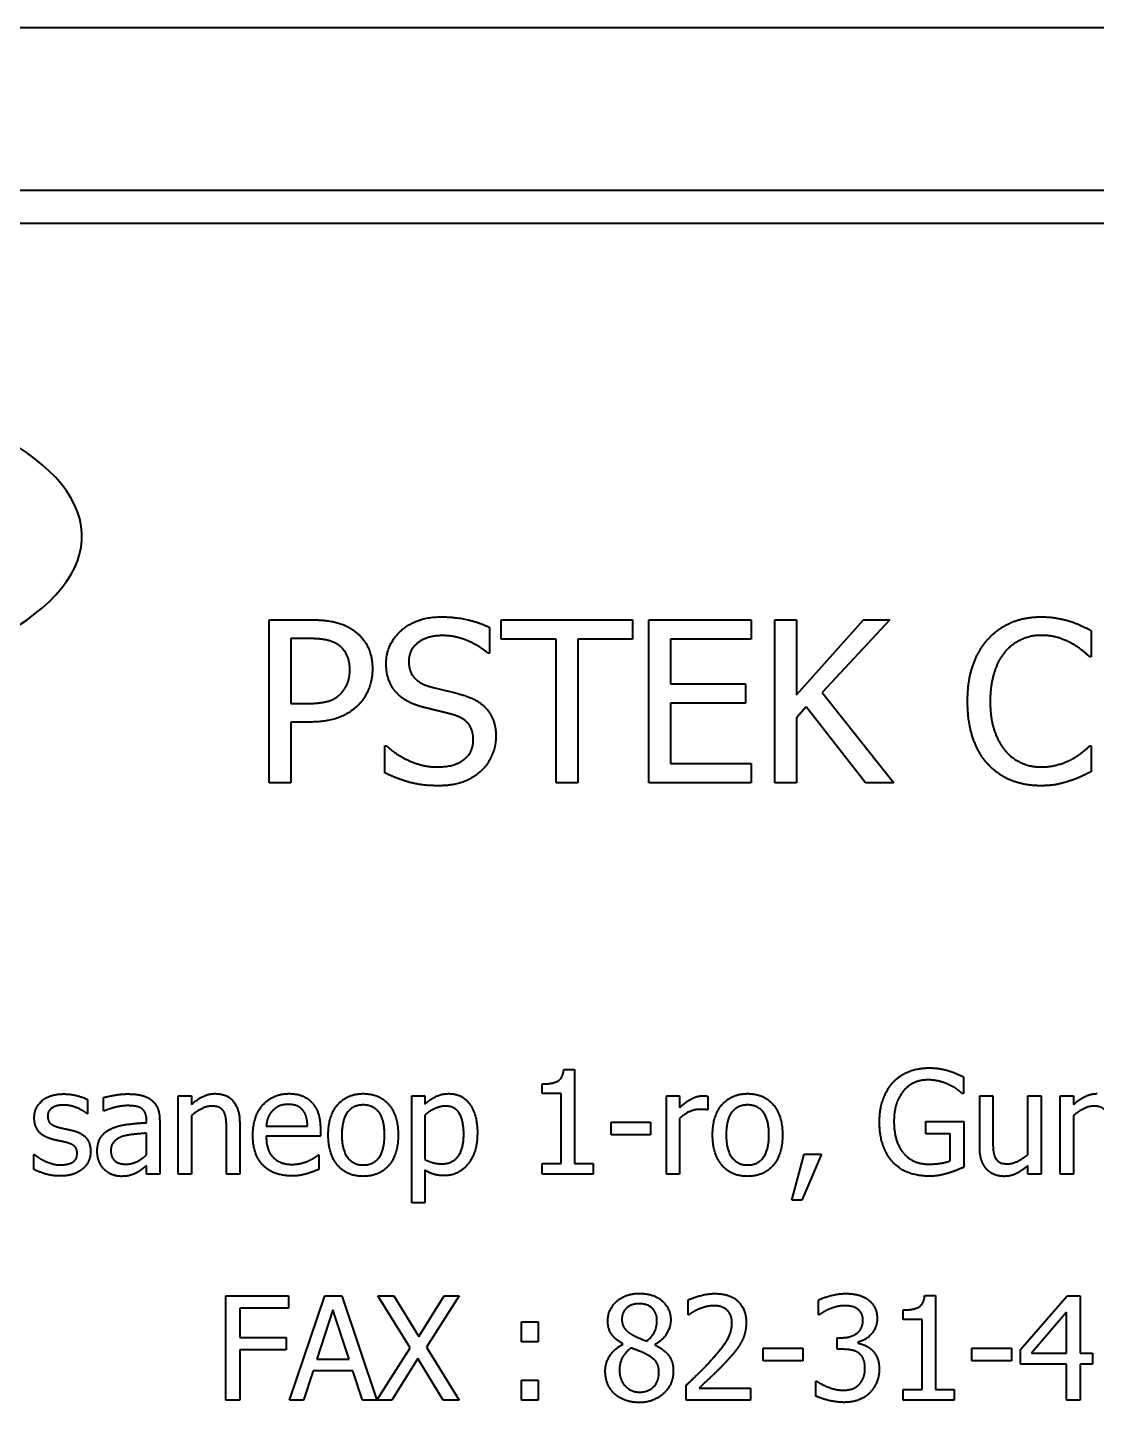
# Model space of a CAD drawing. Header units: inches. Extents: x 6934 to 18973, y 4254 to 7629.
# Drawn here: x 9943.67 to 9976.44, y 5528.58 to 5570.74 of the extents above; entities that cross this region are included whole.
import ezdxf

# ---------------------------------------------------------------- set-up
doc = ezdxf.new("R2010")
doc.units = ezdxf.units.IN
doc.header["$MEASUREMENT"] = 0
doc.layers.add('POWER SUPPLY CASE OUTLINE$0$가시적인 것(ISO)', color=3, linetype='Continuous', lineweight=40, true_color=0x00ff00)

msp = doc.modelspace()

# ---------------------------------------------------------------- linework, layer by layer
at = {"layer": 'POWER SUPPLY CASE OUTLINE$0$가시적인 것(ISO)'}
for p, q in [((9888.072, 5570.744), (10038.072, 5570.744)), ((10028.072, 5565.744), (9898.072, 5565.744)), ((9898.988, 5564.744), (10027.156, 5564.744)), ((9951.085, 5547.583), (9951.085, 5552.583)), ((9951.085, 5552.583), (9952.341, 5552.583)), ((9958.196, 5551.991), (9958.196, 5552.583)), ((9958.196, 5552.583), (9962.216, 5552.583)), ((9962.216, 5552.583), (9962.216, 5551.991)), ((9962.722, 5547.583), (9962.722, 5552.583)), ((9962.722, 5552.583), (9965.85, 5552.583)), ((9965.85, 5552.583), (9965.85, 5551.991)), ((9966.58, 5547.583), (9966.58, 5552.583)), ((9966.58, 5552.583), (9967.244, 5552.583)), ((9967.244, 5550.285), (9969.294, 5552.583)), ((9967.244, 5552.583), (9967.244, 5550.285)), ((9970.105, 5552.583), (9968.034, 5550.35)), ((9969.294, 5552.583), (9970.105, 5552.583)), ((9957.836, 5552.348), (9957.836, 5551.554)), ((9976.28, 5552.251), (9976.28, 5551.448)), ((9952.301, 5552.007), (9951.75, 5552.007)), ((9951.75, 5552.007), (9951.75, 5550.014)), ((9959.874, 5551.991), (9958.196, 5551.991)), ((9959.874, 5547.583), (9959.874, 5551.991)), ((9960.538, 5551.991), (9960.538, 5547.583)), ((9962.216, 5551.991), (9960.538, 5551.991)), ((9965.85, 5551.991), (9963.387, 5551.991)), ((9963.387, 5551.991), (9963.387, 5550.622)), ((9957.836, 5551.554), (9957.787, 5551.554)), ((9976.28, 5551.448), (9976.227, 5551.448)), ((9963.387, 5550.622), (9965.684, 5550.622)), ((9965.684, 5550.622), (9965.684, 5550.03)), ((9968.034, 5550.35), (9970.226, 5547.583)), ((9951.75, 5550.014), (9952.204, 5550.014)), ((9965.684, 5550.03), (9963.387, 5550.03)), ((9963.387, 5550.03), (9963.387, 5548.174)), ((9967.536, 5549.909), (9967.244, 5549.58)), ((9967.244, 5549.58), (9967.244, 5547.583)), ((9969.363, 5547.583), (9967.536, 5549.909)), ((9952.313, 5549.447), (9951.75, 5549.447)), ((9951.75, 5549.447), (9951.75, 5547.583)), ((9954.631, 5547.883), (9954.631, 5548.717)), ((9954.631, 5548.717), (9954.679, 5548.717)), ((9976.231, 5548.717), (9976.28, 5548.717)), ((9976.28, 5548.717), (9976.28, 5547.923)), ((9963.387, 5548.174), (9965.85, 5548.174)), ((9965.85, 5548.174), (9965.85, 5547.583)), ((9951.75, 5547.583), (9951.085, 5547.583)), ((9960.538, 5547.583), (9959.874, 5547.583)), ((9965.85, 5547.583), (9962.722, 5547.583)), ((9967.244, 5547.583), (9966.58, 5547.583)), ((9970.226, 5547.583), (9969.363, 5547.583)), ((9960.11, 5538.794), (9960.442, 5538.794)), ((9960.442, 5538.794), (9960.442, 5535.911)), ((9972.36, 5538.566), (9972.36, 5538.052)), ((9959.449, 5538.055), (9959.449, 5538.348)), ((9945.518, 5537.868), (9945.518, 5537.435)), ((9946.006, 5537.521), (9946.006, 5537.933)), ((9948.293, 5535.584), (9948.293, 5537.985)), ((9948.293, 5537.985), (9948.698, 5537.985)), ((9948.698, 5537.985), (9948.698, 5537.718)), ((9955.45, 5534.699), (9955.45, 5537.985)), ((9955.45, 5537.985), (9955.855, 5537.985)), ((9955.855, 5537.985), (9955.855, 5537.734)), ((9960.03, 5538.055), (9959.449, 5538.055)), ((9960.03, 5535.911), (9960.03, 5538.055)), ((9963.256, 5535.584), (9963.256, 5537.985)), ((9963.256, 5537.985), (9963.66, 5537.985)), ((9963.66, 5537.985), (9963.66, 5537.627)), ((9964.529, 5537.972), (9964.529, 5537.552)), ((9972.36, 5538.052), (9972.324, 5538.052)), ((9972.858, 5536.427), (9972.858, 5537.985)), ((9972.858, 5537.985), (9973.263, 5537.985)), ((9973.263, 5537.985), (9973.263, 5536.616)), ((9974.339, 5536.191), (9974.339, 5537.985)), ((9974.339, 5537.985), (9974.744, 5537.985)), ((9974.744, 5537.985), (9974.744, 5535.584)), ((9975.33, 5537.985), (9975.734, 5537.985)), ((9975.33, 5535.584), (9975.33, 5537.985)), ((9975.734, 5537.985), (9975.734, 5537.718)), ((9945.518, 5537.435), (9945.498, 5537.435)), ((9946.029, 5537.521), (9946.006, 5537.521)), ((9948.698, 5537.378), (9948.698, 5535.584)), ((9955.855, 5537.396), (9955.855, 5536.032)), ((9963.66, 5537.287), (9963.66, 5535.584)), ((9964.529, 5537.552), (9964.508, 5537.552)), ((9975.734, 5537.378), (9975.734, 5535.584)), ((9947.321, 5537.163), (9947.321, 5537.241)), ((9947.725, 5537.225), (9947.725, 5535.584)), ((9949.774, 5535.584), (9949.774, 5536.953)), ((9950.178, 5537.142), (9950.178, 5535.584)), ((9950.99, 5537.052), (9952.258, 5537.052)), ((9952.652, 5536.963), (9952.652, 5536.743)), ((9961.56, 5536.79), (9961.56, 5537.179)), ((9961.56, 5537.179), (9962.771, 5537.179)), ((9962.771, 5537.179), (9962.771, 5536.79)), ((9971.212, 5536.821), (9971.212, 5537.194)), ((9971.212, 5537.194), (9972.373, 5537.194)), ((9972.373, 5537.194), (9972.373, 5535.796)), ((9947.321, 5536.175), (9947.321, 5536.841)), ((9952.652, 5536.743), (9950.99, 5536.743)), ((9962.771, 5536.79), (9961.56, 5536.79)), ((9971.953, 5536.821), (9971.212, 5536.821)), ((9971.953, 5535.993), (9971.953, 5536.821)), ((9943.872, 5535.729), (9943.872, 5536.183)), ((9943.872, 5536.183), (9943.892, 5536.183)), ((9952.585, 5536.172), (9952.608, 5536.172)), ((9952.608, 5536.172), (9952.608, 5535.732)), ((9967.096, 5534.788), (9967.475, 5536.196)), ((9968.012, 5536.196), (9967.41, 5534.788)), ((9967.475, 5536.196), (9968.012, 5536.196)), ((9947.321, 5535.584), (9947.321, 5535.838)), ((9955.855, 5535.706), (9955.855, 5534.699)), ((9959.449, 5535.584), (9959.449, 5535.911)), ((9959.449, 5535.911), (9960.03, 5535.911)), ((9960.442, 5535.911), (9961.01, 5535.911)), ((9961.01, 5535.911), (9961.01, 5535.584)), ((9974.339, 5535.584), (9974.339, 5535.848)), ((9947.725, 5535.584), (9947.321, 5535.584)), ((9948.698, 5535.584), (9948.293, 5535.584)), ((9950.178, 5535.584), (9949.774, 5535.584)), ((9961.01, 5535.584), (9959.449, 5535.584)), ((9963.66, 5535.584), (9963.256, 5535.584)), ((9974.744, 5535.584), (9974.339, 5535.584)), ((9975.734, 5535.584), (9975.33, 5535.584)), ((9967.41, 5534.788), (9967.096, 5534.788)), ((9955.855, 5534.699), (9955.45, 5534.699)), ((9949.756, 5528.654), (9949.756, 5531.854)), ((9949.756, 5531.854), (9951.669, 5531.854)), ((9951.669, 5531.854), (9951.669, 5531.475)), ((9951.706, 5528.654), (9952.784, 5531.854)), ((9952.784, 5531.854), (9953.308, 5531.854)), ((9953.308, 5531.854), (9954.386, 5528.656)), ((9955.404, 5530.256), (9954.416, 5531.854)), ((9954.416, 5531.854), (9954.903, 5531.854)), ((9954.903, 5531.854), (9955.665, 5530.601)), ((9955.665, 5530.601), (9956.443, 5531.854)), ((9956.902, 5531.854), (9955.901, 5530.277)), ((9956.443, 5531.854), (9956.902, 5531.854)), ((9971.173, 5531.864), (9971.505, 5531.864)), ((9971.505, 5531.864), (9971.505, 5528.981)), ((9974.111, 5530.205), (9975.542, 5531.854)), ((9975.542, 5531.854), (9975.936, 5531.854)), ((9975.936, 5531.854), (9975.936, 5530.098)), ((9951.669, 5531.475), (9950.181, 5531.475)), ((9950.181, 5531.475), (9950.181, 5530.573)), ((9953.036, 5531.418), (9952.543, 5529.911)), ((9953.531, 5529.911), (9953.036, 5531.418)), ((9963.927, 5531.273), (9963.927, 5531.729)), ((9967.921, 5531.27), (9967.921, 5531.724)), ((9970.512, 5531.125), (9970.512, 5531.418)), ((9958.816, 5530.443), (9958.816, 5531.055)), ((9958.816, 5531.055), (9959.33, 5531.055)), ((9959.33, 5531.055), (9959.33, 5530.443)), ((9963.951, 5531.273), (9963.927, 5531.273)), ((9967.947, 5531.27), (9967.921, 5531.27)), ((9971.092, 5531.125), (9970.512, 5531.125)), ((9971.092, 5528.981), (9971.092, 5531.125)), ((9975.524, 5531.348), (9974.448, 5530.098)), ((9975.524, 5530.098), (9975.524, 5531.348)), ((9950.181, 5530.573), (9951.607, 5530.573)), ((9951.607, 5530.573), (9951.607, 5530.194)), ((9968.486, 5530.212), (9968.486, 5530.568)), ((9968.486, 5530.568), (9968.629, 5530.568)), ((9951.607, 5530.194), (9950.181, 5530.194)), ((9950.181, 5530.194), (9950.181, 5528.654)), ((9954.386, 5528.656), (9955.404, 5530.256)), ((9955.901, 5530.277), (9956.902, 5528.654)), ((9959.33, 5530.443), (9958.816, 5530.443)), ((9961.925, 5530.363), (9961.925, 5530.376)), ((9962.9, 5530.358), (9962.9, 5530.345)), ((9966.222, 5529.86), (9966.222, 5530.249)), ((9966.222, 5530.249), (9967.433, 5530.249)), ((9967.433, 5530.249), (9967.433, 5529.86)), ((9968.668, 5530.212), (9968.486, 5530.212)), ((9969.124, 5530.433), (9969.124, 5530.402)), ((9972.622, 5529.86), (9972.622, 5530.249)), ((9972.622, 5530.249), (9973.833, 5530.249)), ((9973.833, 5530.249), (9973.833, 5529.86)), ((9974.111, 5529.753), (9974.111, 5530.205)), ((9952.543, 5529.911), (9953.531, 5529.911)), ((9955.637, 5529.93), (9954.843, 5528.654)), ((9956.415, 5528.654), (9955.637, 5529.93)), ((9967.433, 5529.86), (9966.222, 5529.86)), ((9973.833, 5529.86), (9972.622, 5529.86)), ((9975.524, 5529.753), (9974.111, 5529.753)), ((9974.448, 5530.098), (9975.524, 5530.098)), ((9975.524, 5528.654), (9975.524, 5529.753)), ((9975.936, 5530.098), (9976.318, 5530.098)), ((9976.318, 5529.753), (9975.936, 5529.753)), ((9975.936, 5529.753), (9975.936, 5528.654)), ((9976.318, 5530.098), (9976.318, 5529.753)), ((9952.427, 5529.548), (9952.136, 5528.654)), ((9953.648, 5529.548), (9952.427, 5529.548)), ((9953.938, 5528.654), (9953.648, 5529.548)), ((9958.816, 5528.654), (9958.816, 5529.266)), ((9958.816, 5529.266), (9959.33, 5529.266)), ((9959.33, 5529.266), (9959.33, 5528.654)), ((9963.86, 5528.654), (9963.86, 5529.108)), ((9964.262, 5529.025), (9965.833, 5529.025)), ((9965.833, 5529.025), (9965.833, 5528.654)), ((9967.833, 5528.783), (9967.833, 5529.237)), ((9967.833, 5529.237), (9967.864, 5529.237)), ((9970.512, 5528.654), (9970.512, 5528.981)), ((9970.512, 5528.981), (9971.092, 5528.981)), ((9971.505, 5528.981), (9972.073, 5528.981)), ((9972.073, 5528.981), (9972.073, 5528.654)), ((9950.181, 5528.654), (9949.756, 5528.654)), ((9952.136, 5528.654), (9951.706, 5528.654)), ((9954.843, 5528.654), (9953.938, 5528.654)), ((9956.902, 5528.654), (9956.415, 5528.654)), ((9959.33, 5528.654), (9958.816, 5528.654)), ((9965.833, 5528.654), (9963.86, 5528.654)), ((9972.073, 5528.654), (9970.512, 5528.654)), ((9975.936, 5528.654), (9975.524, 5528.654))]:
    msp.add_line(p, q, dxfattribs=at)
msp.add_ellipse((9931.983, 5555.142), major_axis=(-13.36, 0), ratio=0.39426, start_param=1.946253, end_param=5.837607, dxfattribs=at)
for points in [[(9952.341, 5552.583), (9952.787, 5552.583), (9953.411, 5552.437), (9953.65, 5552.271)], [(9954.667, 5551.242), (9954.667, 5551.849), (9955.615, 5552.672), (9956.349, 5552.672)], [(9956.349, 5552.672), (9956.77, 5552.672), (9957.516, 5552.506), (9957.836, 5552.348)], [(9973.111, 5551.983), (9973.411, 5552.319), (9974.229, 5552.672), (9974.736, 5552.672)], [(9974.736, 5552.672), (9974.987, 5552.672), (9975.429, 5552.599), (9975.615, 5552.542)], [(9975.615, 5552.542), (9975.777, 5552.49), (9976.114, 5552.34), (9976.28, 5552.251)], [(9953.65, 5552.271), (9953.93, 5552.08), (9954.246, 5551.493), (9954.246, 5551.076)], [(9956.393, 5552.097), (9955.931, 5552.097), (9955.36, 5551.663), (9955.36, 5551.311)], [(9957.787, 5551.554), (9957.548, 5551.772), (9956.802, 5552.097), (9956.393, 5552.097)], [(9974.732, 5552.105), (9974.412, 5552.105), (9973.841, 5551.841), (9973.626, 5551.59)], [(9975.664, 5551.866), (9975.473, 5551.971), (9975.024, 5552.105), (9974.732, 5552.105)], [(9953.192, 5551.817), (9953.034, 5551.922), (9952.613, 5552.007), (9952.301, 5552.007)], [(9953.553, 5551.055), (9953.553, 5551.315), (9953.375, 5551.695), (9953.192, 5551.817)], [(9972.487, 5550.079), (9972.487, 5550.707), (9972.807, 5551.639), (9973.111, 5551.983)], [(9976.227, 5551.448), (9976.138, 5551.529), (9975.862, 5551.756), (9975.664, 5551.866)], [(9954.991, 5550.338), (9954.837, 5550.504), (9954.667, 5550.95), (9954.667, 5551.242)], [(9955.36, 5551.311), (9955.36, 5550.994), (9955.696, 5550.618), (9956.012, 5550.533)], [(9973.626, 5551.59), (9973.415, 5551.335), (9973.18, 5550.561), (9973.18, 5550.079)], [(9953.269, 5550.314), (9953.419, 5550.464), (9953.553, 5550.816), (9953.553, 5551.055)], [(9954.246, 5551.076), (9954.246, 5550.751), (9954.015, 5550.168), (9953.808, 5549.965)], [(9956.012, 5550.533), (9956.223, 5550.476), (9956.835, 5550.33), (9957.037, 5550.269)], [(9952.204, 5550.014), (9952.609, 5550.014), (9953.107, 5550.144), (9953.269, 5550.314)], [(9953.808, 5549.965), (9953.549, 5549.71), (9952.848, 5549.447), (9952.313, 5549.447)], [(9955.818, 5549.896), (9955.558, 5549.965), (9955.149, 5550.172), (9954.991, 5550.338)], [(9957.037, 5550.269), (9957.552, 5550.111), (9958.03, 5549.475), (9958.03, 5549.009)], [(9973.115, 5548.15), (9972.815, 5548.474), (9972.487, 5549.447), (9972.487, 5550.079)], [(9973.18, 5550.079), (9973.18, 5549.564), (9973.427, 5548.823), (9973.642, 5548.567)], [(9956.721, 5549.67), (9956.49, 5549.734), (9956.105, 5549.823), (9955.818, 5549.896)], [(9957.337, 5548.904), (9957.337, 5549.204), (9957.041, 5549.576), (9956.721, 5549.67)], [(9954.679, 5548.717), (9955.007, 5548.409), (9955.838, 5548.069), (9956.223, 5548.069)], [(9956.223, 5548.069), (9956.774, 5548.069), (9957.337, 5548.527), (9957.337, 5548.904)], [(9958.03, 5549.009), (9958.03, 5548.713), (9957.791, 5548.146), (9957.576, 5547.947)], [(9975.7, 5548.316), (9975.883, 5548.422), (9976.154, 5548.64), (9976.231, 5548.717)], [(9973.642, 5548.567), (9973.853, 5548.32), (9974.416, 5548.069), (9974.732, 5548.069)], [(9974.732, 5548.069), (9975.02, 5548.069), (9975.51, 5548.211), (9975.7, 5548.316)], [(9956.272, 5547.494), (9955.729, 5547.494), (9954.967, 5547.721), (9954.631, 5547.883)], [(9957.576, 5547.947), (9957.337, 5547.729), (9956.729, 5547.494), (9956.272, 5547.494)], [(9974.724, 5547.494), (9974.238, 5547.494), (9973.415, 5547.822), (9973.115, 5548.15)], [(9976.28, 5547.923), (9976.114, 5547.846), (9975.822, 5547.704), (9975.615, 5547.64)], [(9975.615, 5547.64), (9975.396, 5547.567), (9975.024, 5547.494), (9974.724, 5547.494)], [(9959.449, 5538.348), (9959.778, 5538.348), (9960.089, 5538.535), (9960.11, 5538.794)], [(9970.208, 5538.403), (9970.403, 5538.613), (9970.973, 5538.841), (9971.313, 5538.841)], [(9971.313, 5538.841), (9971.476, 5538.841), (9971.772, 5538.794), (9971.907, 5538.753)], [(9971.907, 5538.753), (9972.016, 5538.722), (9972.28, 5538.607), (9972.36, 5538.566)], [(9969.788, 5537.186), (9969.788, 5537.573), (9970.006, 5538.185), (9970.208, 5538.403)], [(9971.264, 5538.473), (9970.802, 5538.473), (9970.231, 5537.778), (9970.231, 5537.199)], [(9971.92, 5538.322), (9971.79, 5538.387), (9971.455, 5538.473), (9971.264, 5538.473)], [(9972.324, 5538.052), (9972.244, 5538.123), (9972.075, 5538.25), (9971.92, 5538.322)], [(9943.882, 5537.308), (9943.882, 5537.635), (9944.372, 5538.042), (9944.777, 5538.042)], [(9944.769, 5537.702), (9944.569, 5537.702), (9944.294, 5537.534), (9944.294, 5537.365)], [(9945.498, 5537.435), (9945.342, 5537.56), (9944.963, 5537.702), (9944.769, 5537.702)], [(9944.777, 5538.042), (9944.976, 5538.042), (9945.381, 5537.944), (9945.518, 5537.868)], [(9946.006, 5537.933), (9946.117, 5537.964), (9946.535, 5538.042), (9946.74, 5538.042)], [(9946.74, 5538.042), (9946.989, 5538.042), (9947.328, 5537.964), (9947.463, 5537.863)], [(9947.463, 5537.863), (9947.595, 5537.765), (9947.725, 5537.451), (9947.725, 5537.225)], [(9948.698, 5537.718), (9948.879, 5537.881), (9949.229, 5538.052), (9949.426, 5538.052)], [(9949.426, 5538.052), (9949.779, 5538.052), (9950.178, 5537.586), (9950.178, 5537.142)], [(9950.58, 5536.771), (9950.58, 5537.358), (9951.195, 5538.052), (9951.69, 5538.052)], [(9951.667, 5537.721), (9951.506, 5537.721), (9951.28, 5537.625), (9951.187, 5537.531)], [(9952.121, 5537.534), (9952.051, 5537.625), (9951.83, 5537.721), (9951.667, 5537.721)], [(9951.69, 5538.052), (9951.913, 5538.052), (9952.258, 5537.923), (9952.385, 5537.785)], [(9952.385, 5537.785), (9952.515, 5537.648), (9952.652, 5537.251), (9952.652, 5536.963)], [(9952.891, 5536.784), (9952.891, 5537.386), (9953.482, 5538.052), (9953.964, 5538.052)], [(9953.964, 5537.705), (9953.651, 5537.705), (9953.308, 5537.251), (9953.308, 5536.784)], [(9953.964, 5538.052), (9954.452, 5538.052), (9955.035, 5537.389), (9955.035, 5536.784)], [(9954.618, 5536.784), (9954.618, 5537.251), (9954.278, 5537.705), (9953.964, 5537.705)], [(9955.855, 5537.734), (9956.005, 5537.871), (9956.373, 5538.052), (9956.589, 5538.052)], [(9956.589, 5538.052), (9957.001, 5538.052), (9957.463, 5537.399), (9957.463, 5536.849)], [(9963.66, 5537.627), (9963.881, 5537.824), (9964.21, 5537.985), (9964.366, 5537.985)], [(9964.366, 5537.985), (9964.428, 5537.985), (9964.49, 5537.98), (9964.529, 5537.972)], [(9964.672, 5536.784), (9964.672, 5537.386), (9965.263, 5538.052), (9965.745, 5538.052)], [(9965.745, 5537.705), (9965.431, 5537.705), (9965.089, 5537.251), (9965.089, 5536.784)], [(9965.745, 5538.052), (9966.233, 5538.052), (9966.816, 5537.389), (9966.816, 5536.784)], [(9966.399, 5536.784), (9966.399, 5537.251), (9966.059, 5537.705), (9965.745, 5537.705)], [(9975.734, 5537.718), (9975.916, 5537.881), (9976.266, 5538.052), (9976.463, 5538.052)], [(9944.406, 5536.66), (9944.131, 5536.74), (9943.882, 5537.072), (9943.882, 5537.308)], [(9944.294, 5537.365), (9944.294, 5537.212), (9944.458, 5537.064), (9944.639, 5537.018)], [(9946.737, 5537.684), (9946.597, 5537.684), (9946.218, 5537.601), (9946.029, 5537.521)], [(9947.157, 5537.604), (9947.079, 5537.653), (9946.856, 5537.684), (9946.737, 5537.684)], [(9947.321, 5537.241), (9947.321, 5537.381), (9947.235, 5537.555), (9947.157, 5537.604)], [(9949.32, 5537.669), (9949.17, 5537.669), (9948.851, 5537.508), (9948.698, 5537.378)], [(9949.696, 5537.49), (9949.647, 5537.581), (9949.47, 5537.669), (9949.32, 5537.669)], [(9949.774, 5536.953), (9949.774, 5537.119), (9949.743, 5537.404), (9949.696, 5537.49)], [(9951.187, 5537.531), (9951.096, 5537.435), (9951.003, 5537.205), (9950.99, 5537.052)], [(9952.258, 5537.052), (9952.253, 5537.215), (9952.185, 5537.453), (9952.121, 5537.534)], [(9956.49, 5537.669), (9956.319, 5537.669), (9955.997, 5537.516), (9955.855, 5537.396)], [(9957.045, 5536.803), (9957.045, 5537.215), (9956.783, 5537.669), (9956.49, 5537.669)], [(9964.29, 5537.57), (9964.127, 5537.57), (9963.806, 5537.428), (9963.66, 5537.287)], [(9964.508, 5537.552), (9964.462, 5537.565), (9964.36, 5537.57), (9964.29, 5537.57)], [(9976.357, 5537.669), (9976.206, 5537.669), (9975.887, 5537.508), (9975.734, 5537.378)], [(9976.733, 5537.49), (9976.683, 5537.581), (9976.507, 5537.669), (9976.357, 5537.669)], [(9944.639, 5537.018), (9944.727, 5536.994), (9944.95, 5536.948), (9945.072, 5536.919)], [(9945.072, 5536.919), (9945.337, 5536.852), (9945.606, 5536.543), (9945.606, 5536.276)], [(9945.811, 5536.279), (9945.811, 5536.528), (9946.021, 5536.88), (9946.25, 5536.981)], [(9946.25, 5536.981), (9946.452, 5537.075), (9947.002, 5537.145), (9947.321, 5537.163)], [(9970.206, 5535.939), (9970.003, 5536.152), (9969.788, 5536.779), (9969.788, 5537.186)], [(9970.231, 5537.199), (9970.231, 5536.878), (9970.382, 5536.395), (9970.524, 5536.229)], [(9944.839, 5536.561), (9944.761, 5536.58), (9944.512, 5536.631), (9944.406, 5536.66)], [(9945.194, 5536.222), (9945.194, 5536.364), (9945.039, 5536.512), (9944.839, 5536.561)], [(9946.6, 5536.743), (9946.439, 5536.694), (9946.229, 5536.489), (9946.229, 5536.307)], [(9947.321, 5536.841), (9947.175, 5536.828), (9946.737, 5536.784), (9946.6, 5536.743)], [(9951.789, 5535.529), (9951.213, 5535.529), (9950.58, 5536.175), (9950.58, 5536.771)], [(9950.99, 5536.743), (9950.99, 5536.325), (9951.41, 5535.882), (9951.783, 5535.882)], [(9953.964, 5535.516), (9953.464, 5535.516), (9952.891, 5536.198), (9952.891, 5536.784)], [(9953.308, 5536.784), (9953.308, 5536.331), (9953.651, 5535.864), (9953.964, 5535.864)], [(9955.035, 5536.784), (9955.035, 5536.178), (9954.452, 5535.516), (9953.964, 5535.516)], [(9953.964, 5535.864), (9954.276, 5535.864), (9954.618, 5536.323), (9954.618, 5536.784)], [(9956.384, 5535.9), (9956.698, 5535.9), (9957.045, 5536.362), (9957.045, 5536.803)], [(9957.463, 5536.849), (9957.463, 5536.248), (9956.889, 5535.537), (9956.451, 5535.537)], [(9965.745, 5535.516), (9965.245, 5535.516), (9964.672, 5536.198), (9964.672, 5536.784)], [(9965.089, 5536.784), (9965.089, 5536.331), (9965.431, 5535.864), (9965.745, 5535.864)], [(9966.816, 5536.784), (9966.816, 5536.178), (9966.233, 5535.516), (9965.745, 5535.516)], [(9965.745, 5535.864), (9966.056, 5535.864), (9966.399, 5536.323), (9966.399, 5536.784)], [(9973.263, 5536.616), (9973.263, 5536.424), (9973.291, 5536.172), (9973.341, 5536.079)], [(9943.892, 5536.183), (9943.944, 5536.141), (9944.084, 5536.043), (9944.201, 5535.988)], [(9945.052, 5535.947), (9945.127, 5535.996), (9945.194, 5536.108), (9945.194, 5536.222)], [(9945.606, 5536.276), (9945.606, 5536.121), (9945.485, 5535.846), (9945.365, 5535.745)], [(9946.024, 5535.729), (9945.928, 5535.828), (9945.811, 5536.118), (9945.811, 5536.279)], [(9946.229, 5536.307), (9946.229, 5536.1), (9946.462, 5535.89), (9946.685, 5535.89)], [(9946.685, 5535.89), (9946.875, 5535.89), (9947.186, 5536.053), (9947.321, 5536.175)], [(9952.276, 5535.988), (9952.385, 5536.04), (9952.536, 5536.131), (9952.585, 5536.172)], [(9955.855, 5536.032), (9956.013, 5535.957), (9956.239, 5535.9), (9956.384, 5535.9)], [(9970.524, 5536.229), (9970.662, 5536.064), (9971.051, 5535.89), (9971.295, 5535.89)], [(9973.076, 5535.732), (9972.972, 5535.843), (9972.858, 5536.183), (9972.858, 5536.427)], [(9973.341, 5536.079), (9973.39, 5535.986), (9973.559, 5535.9), (9973.717, 5535.9)], [(9973.717, 5535.9), (9973.865, 5535.9), (9974.199, 5536.069), (9974.339, 5536.191)], [(9944.668, 5535.527), (9944.427, 5535.527), (9944.009, 5535.656), (9943.872, 5535.729)], [(9944.201, 5535.988), (9944.302, 5535.939), (9944.551, 5535.866), (9944.683, 5535.866)], [(9945.365, 5535.745), (9945.238, 5535.638), (9944.914, 5535.527), (9944.668, 5535.527)], [(9944.683, 5535.866), (9944.779, 5535.866), (9945, 5535.911), (9945.052, 5535.947)], [(9946.54, 5535.516), (9946.392, 5535.516), (9946.125, 5535.628), (9946.024, 5535.729)], [(9947.028, 5535.633), (9946.921, 5535.576), (9946.722, 5535.516), (9946.54, 5535.516)], [(9947.321, 5535.838), (9947.271, 5535.802), (9947.105, 5535.672), (9947.028, 5535.633)], [(9951.783, 5535.882), (9951.916, 5535.882), (9952.172, 5535.942), (9952.276, 5535.988)], [(9952.242, 5535.597), (9952.126, 5535.563), (9951.934, 5535.529), (9951.789, 5535.529)], [(9952.608, 5535.732), (9952.538, 5535.703), (9952.325, 5535.62), (9952.242, 5535.597)], [(9956.451, 5535.537), (9956.272, 5535.537), (9955.997, 5535.62), (9955.855, 5535.706)], [(9971.31, 5535.522), (9970.971, 5535.522), (9970.408, 5535.729), (9970.206, 5535.939)], [(9971.295, 5535.89), (9971.474, 5535.89), (9971.831, 5535.942), (9971.953, 5535.993)], [(9971.901, 5535.615), (9971.743, 5535.568), (9971.489, 5535.522), (9971.31, 5535.522)], [(9972.373, 5535.796), (9972.293, 5535.76), (9972.018, 5535.649), (9971.901, 5535.615)], [(9973.61, 5535.516), (9973.455, 5535.516), (9973.177, 5535.62), (9973.076, 5535.732)], [(9974.339, 5535.848), (9974.152, 5535.685), (9973.818, 5535.516), (9973.61, 5535.516)], [(9961.461, 5531.084), (9961.461, 5531.444), (9962.006, 5531.926), (9962.426, 5531.926)], [(9962.426, 5531.926), (9962.862, 5531.926), (9963.388, 5531.47), (9963.388, 5531.112)], [(9963.927, 5531.729), (9964.06, 5531.794), (9964.534, 5531.921), (9964.747, 5531.921)], [(9964.747, 5531.921), (9965.195, 5531.921), (9965.701, 5531.447), (9965.701, 5531.042)], [(9967.921, 5531.724), (9968.061, 5531.799), (9968.541, 5531.921), (9968.756, 5531.921)], [(9968.756, 5531.921), (9968.974, 5531.921), (9969.298, 5531.833), (9969.43, 5531.74)], [(9970.512, 5531.418), (9970.841, 5531.418), (9971.152, 5531.605), (9971.173, 5531.864)], [(9962.423, 5531.61), (9962.19, 5531.61), (9961.892, 5531.353), (9961.892, 5531.133)], [(9962.968, 5531.107), (9962.968, 5531.322), (9962.68, 5531.61), (9962.423, 5531.61)], [(9964.262, 5531.449), (9964.171, 5531.413), (9964.003, 5531.309), (9963.951, 5531.273)], [(9964.716, 5531.55), (9964.602, 5531.55), (9964.368, 5531.493), (9964.262, 5531.449)], [(9965.107, 5531.421), (9965.032, 5531.486), (9964.835, 5531.55), (9964.716, 5531.55)], [(9965.265, 5531.019), (9965.265, 5531.154), (9965.183, 5531.356), (9965.107, 5531.421)], [(9968.263, 5531.449), (9968.159, 5531.405), (9968.006, 5531.312), (9967.947, 5531.27)], [(9968.722, 5531.55), (9968.606, 5531.55), (9968.375, 5531.493), (9968.263, 5531.449)], [(9969.111, 5531.452), (9969.031, 5531.506), (9968.834, 5531.55), (9968.722, 5531.55)], [(9969.28, 5531.104), (9969.28, 5531.226), (9969.186, 5531.4), (9969.111, 5531.452)], [(9969.43, 5531.74), (9969.57, 5531.639), (9969.715, 5531.346), (9969.715, 5531.148)], [(9961.925, 5530.376), (9961.689, 5530.513), (9961.461, 5530.84), (9961.461, 5531.084)], [(9961.892, 5531.133), (9961.892, 5530.975), (9962.045, 5530.754), (9962.198, 5530.666)], [(9962.649, 5530.466), (9962.836, 5530.609), (9962.968, 5530.912), (9962.968, 5531.107)], [(9963.388, 5531.112), (9963.388, 5530.897), (9963.136, 5530.477), (9962.9, 5530.358)], [(9964.633, 5529.878), (9964.998, 5530.28), (9965.265, 5530.762), (9965.265, 5531.019)], [(9965.701, 5531.042), (9965.701, 5530.853), (9965.613, 5530.536), (9965.535, 5530.402)], [(9968.629, 5530.568), (9968.917, 5530.568), (9969.28, 5530.842), (9969.28, 5531.104)], [(9969.715, 5531.148), (9969.715, 5530.884), (9969.368, 5530.485), (9969.124, 5530.433)], [(9962.198, 5530.666), (9962.263, 5530.63), (9962.537, 5530.503), (9962.649, 5530.466)], [(9961.383, 5529.538), (9961.383, 5529.797), (9961.661, 5530.233), (9961.925, 5530.363)], [(9962.182, 5530.254), (9962.006, 5530.137), (9961.817, 5529.79), (9961.817, 5529.569)], [(9962.652, 5530.054), (9962.579, 5530.096), (9962.335, 5530.192), (9962.182, 5530.254)], [(9962.9, 5530.345), (9963.181, 5530.215), (9963.468, 5529.841), (9963.468, 5529.546)], [(9965.535, 5530.402), (9965.457, 5530.262), (9965.232, 5529.987), (9965.107, 5529.854)], [(9969.15, 5530.098), (9969.059, 5530.163), (9968.813, 5530.212), (9968.668, 5530.212)], [(9969.124, 5530.402), (9969.225, 5530.381), (9969.456, 5530.287), (9969.555, 5530.194)], [(9969.555, 5530.194), (9969.653, 5530.103), (9969.778, 5529.813), (9969.778, 5529.603)], [(9963.028, 5529.504), (9963.028, 5529.701), (9962.872, 5529.935), (9962.652, 5530.054)], [(9963.86, 5529.108), (9964.073, 5529.307), (9964.451, 5529.678), (9964.633, 5529.878)], [(9965.107, 5529.854), (9964.905, 5529.634), (9964.41, 5529.162), (9964.262, 5529.025)], [(9969.342, 5529.634), (9969.342, 5529.808), (9969.241, 5530.033), (9969.15, 5530.098)], [(9961.658, 5528.856), (9961.524, 5528.986), (9961.383, 5529.338), (9961.383, 5529.538)], [(9961.817, 5529.569), (9961.817, 5529.279), (9962.167, 5528.9), (9962.431, 5528.9)], [(9963.468, 5529.546), (9963.468, 5529.136), (9962.872, 5528.581), (9962.426, 5528.581)], [(9962.431, 5528.9), (9962.701, 5528.9), (9963.028, 5529.224), (9963.028, 5529.504)], [(9969.166, 5529.136), (9969.251, 5529.232), (9969.342, 5529.46), (9969.342, 5529.634)], [(9969.778, 5529.603), (9969.778, 5529.388), (9969.63, 5529.022), (9969.495, 5528.882)], [(9962.426, 5528.581), (9962.187, 5528.581), (9961.796, 5528.724), (9961.658, 5528.856)], [(9967.864, 5529.237), (9967.999, 5529.139), (9968.455, 5528.957), (9968.681, 5528.957)], [(9968.681, 5528.957), (9968.813, 5528.957), (9969.077, 5529.04), (9969.166, 5529.136)], [(9969.495, 5528.882), (9969.355, 5528.737), (9968.958, 5528.586), (9968.707, 5528.586)], [(9968.707, 5528.586), (9968.465, 5528.586), (9967.994, 5528.703), (9967.833, 5528.783)]]:
    msp.add_open_spline(points, degree=2, dxfattribs=at)

doc.saveas('drawing.dxf')
